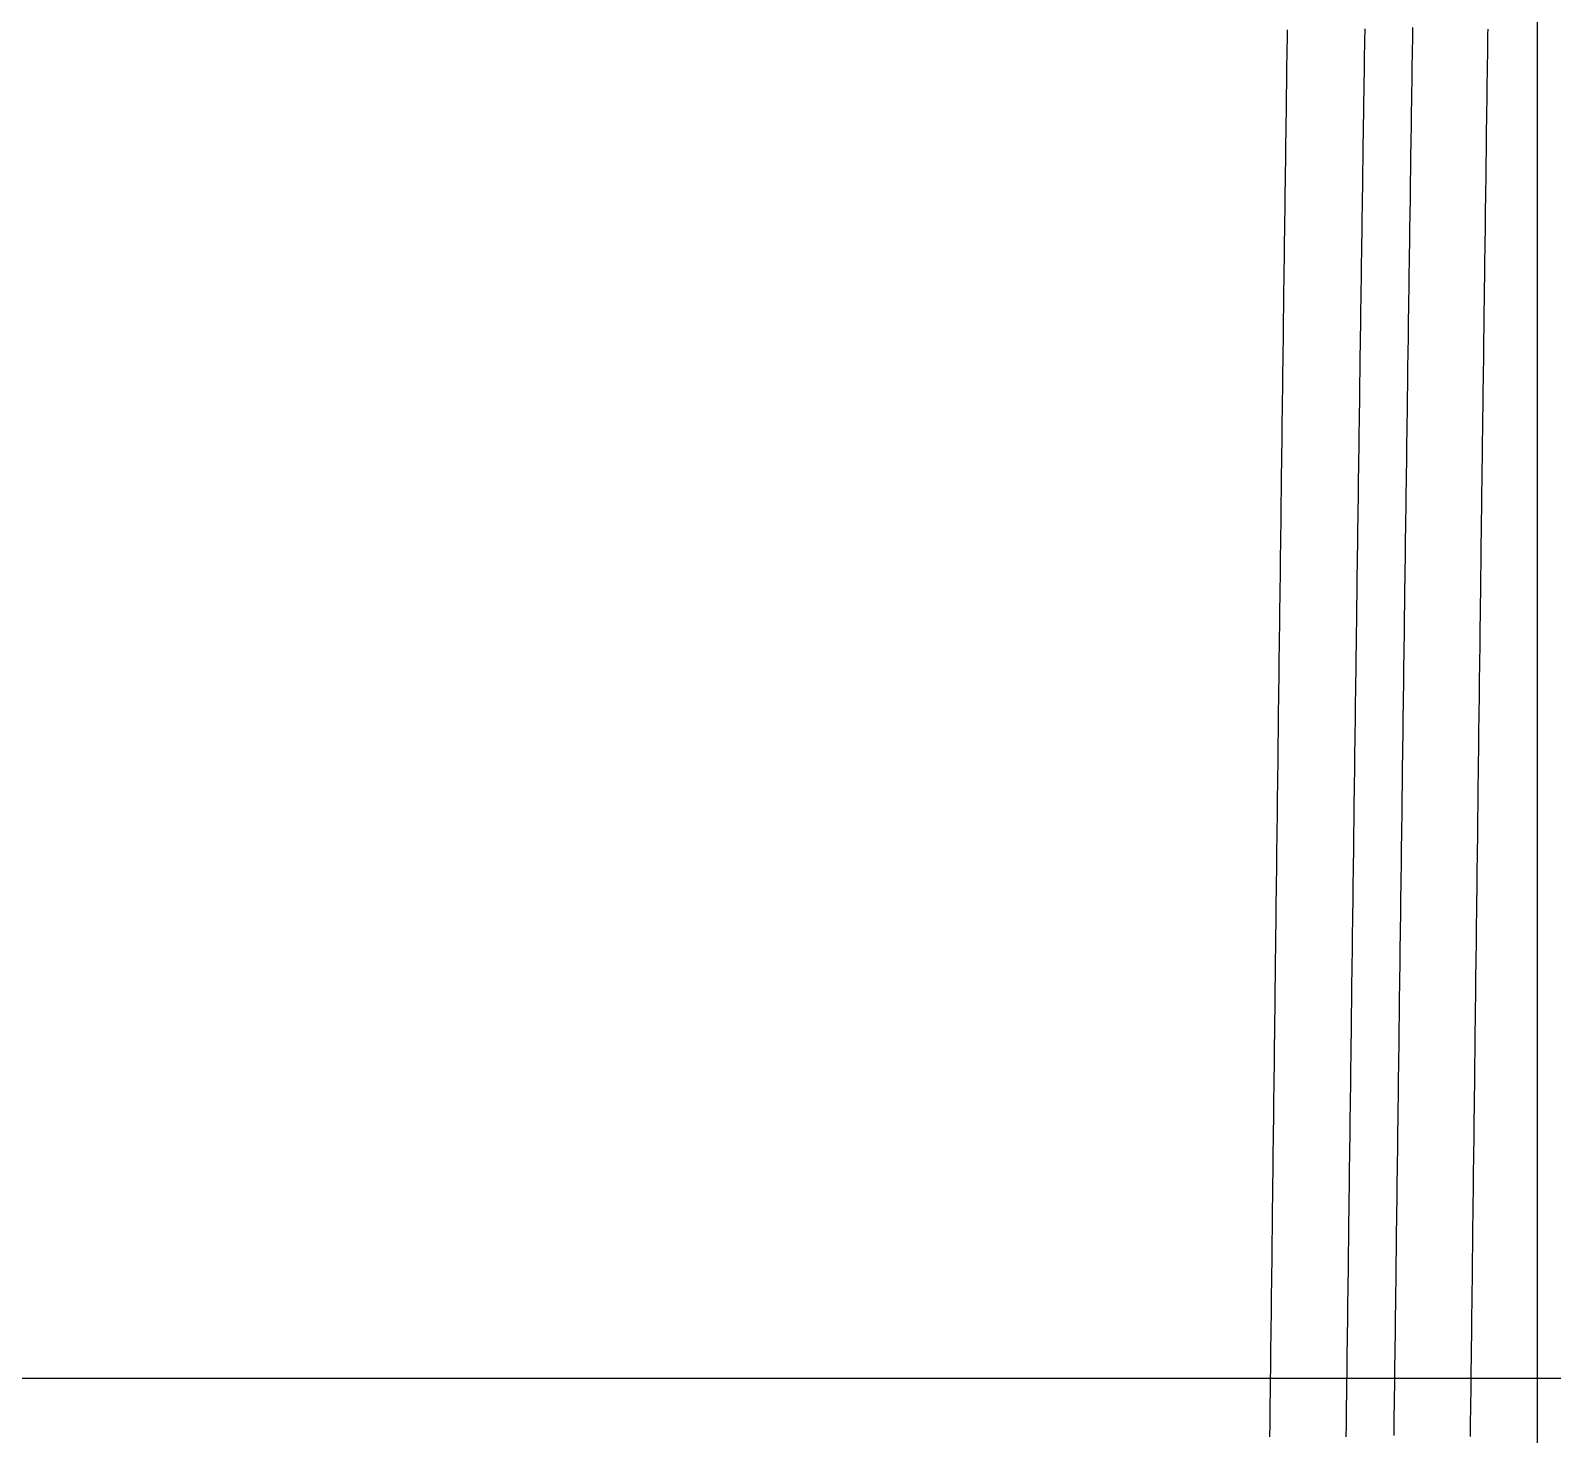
# Model space of a CAD drawing. Header units: millimetres. Extents: x 0 to 3800, y -67 to 2530.
# Drawn here: x 3271.89 to 3283.58, y 892.37 to 903.16 of the extents above; entities that cross this region are included whole.
import ezdxf
from ezdxf.lldxf.tags import DXFTag

# ---------------------------------------------------------------- set-up
doc = ezdxf.new("R2010")
doc.units = ezdxf.units.MM
doc.layers.add('내부선 및 부속', color=4, linetype='Continuous')
doc.layers.add('중심선', color=1, linetype='DASHED')
tags = doc.linetypes.add('DASHDOT', pattern=[70, 31, -13, 13, -13]).pattern_tags.tags
tags[10:11] = [DXFTag(74, 4), DXFTag(75, 0), DXFTag(340, '0'), DXFTag(46, 0.0), DXFTag(50, 0.0), DXFTag(44, 0.0), DXFTag(45, 0.0)]
tags[8:9] = [DXFTag(74, 4), DXFTag(75, 0), DXFTag(340, '0'), DXFTag(46, 0.0), DXFTag(50, 0.0), DXFTag(44, 0.0), DXFTag(45, 0.0)]
tags[6:7] = [DXFTag(74, 4), DXFTag(75, 0), DXFTag(340, '0'), DXFTag(46, 0.0), DXFTag(50, 0.0), DXFTag(44, 0.0), DXFTag(45, 0.0)]
tags[4:5] = [DXFTag(74, 4), DXFTag(75, 0), DXFTag(340, '0'), DXFTag(46, 0.0), DXFTag(50, 0.0), DXFTag(44, 0.0), DXFTag(45, 0.0)]
tags = doc.linetypes.add('DASHED', pattern=[25.72, 12.86, -12.86]).pattern_tags.tags
tags[6:7] = [DXFTag(74, 4), DXFTag(75, 0), DXFTag(340, '0'), DXFTag(46, 0.0), DXFTag(50, 0.0), DXFTag(44, 0.0), DXFTag(45, 0.0)]
tags[4:5] = [DXFTag(74, 4), DXFTag(75, 0), DXFTag(340, '0'), DXFTag(46, 0.0), DXFTag(50, 0.0), DXFTag(44, 0.0), DXFTag(45, 0.0)]

msp = doc.modelspace()

# ---------------------------------------------------------------- linework, layer by layer
at = {"layer": '내부선 및 부속', "linetype": 'Continuous'}
msp.add_line((3283.461, 871.903), (3283.461, 913.701), dxfattribs=at)
at = {"layer": '내부선 및 부속', "linetype": 'Continuous', "flags": 128}
for points in [[(3281.538, 903.16), (3281.537, 903.129), (3281.537, 903.097), (3281.537, 903.066), (3281.536, 903.035), (3281.536, 903.003), (3281.535, 902.972), (3281.535, 902.941), (3281.534, 902.909), (3281.534, 902.878), (3281.534, 902.847), (3281.533, 902.815), (3281.533, 902.784), (3281.532, 902.753), (3281.532, 902.721), (3281.531, 902.69), (3281.531, 902.659), (3281.531, 902.627), (3281.53, 902.596), (3281.53, 902.565), (3281.529, 902.534), (3281.529, 902.502), (3281.528, 902.471), (3281.528, 902.44), (3281.528, 902.408), (3281.527, 902.377), (3281.527, 902.346), (3281.526, 902.314), (3281.526, 902.283), (3281.525, 902.252), (3281.525, 902.22), (3281.525, 902.189), (3281.524, 902.158), (3281.524, 902.126), (3281.523, 902.095), (3281.523, 902.064), (3281.522, 902.032), (3281.522, 902.001), (3281.522, 901.97), (3281.521, 901.938), (3281.521, 901.907), (3281.52, 901.876), (3281.52, 901.844), (3281.52, 901.813), (3281.519, 901.782), (3281.519, 901.75), (3281.518, 901.719), (3281.518, 901.688), (3281.518, 901.656), (3281.517, 901.625), (3281.517, 901.594), (3281.516, 901.562), (3281.516, 901.531), (3281.515, 901.5), (3281.515, 901.468), (3281.515, 901.437), (3281.514, 901.406), (3281.514, 901.374), (3281.513, 901.343), (3281.513, 901.312), (3281.513, 901.281), (3281.512, 901.249), (3281.512, 901.218), (3281.511, 901.187), (3281.511, 901.155), (3281.511, 901.124), (3281.51, 901.093), (3281.51, 901.061), (3281.509, 901.03), (3281.509, 900.999), (3281.508, 900.967), (3281.508, 900.936), (3281.508, 900.905), (3281.507, 900.873), (3281.507, 900.842), (3281.506, 900.811), (3281.506, 900.811), (3281.506, 900.779), (3281.506, 900.748), (3281.505, 900.717), (3281.505, 900.685), (3281.504, 900.654), (3281.504, 900.623), (3281.504, 900.591), (3281.503, 900.56), (3281.503, 900.529), (3281.502, 900.497), (3281.502, 900.466), (3281.502, 900.435), (3281.501, 900.403), (3281.501, 900.372), (3281.5, 900.341), (3281.5, 900.309), (3281.5, 900.278), (3281.499, 900.247), (3281.499, 900.215), (3281.498, 900.184), (3281.498, 900.153), (3281.498, 900.121), (3281.497, 900.09), (3281.497, 900.059), (3281.496, 900.027), (3281.496, 899.996), (3281.496, 899.965), (3281.495, 899.934), (3281.495, 899.902), (3281.494, 899.871), (3281.494, 899.84), (3281.494, 899.808), (3281.493, 899.777), (3281.493, 899.746), (3281.492, 899.714), (3281.492, 899.683), (3281.492, 899.652), (3281.491, 899.62), (3281.491, 899.589), (3281.49, 899.558), (3281.49, 899.526), (3281.49, 899.495), (3281.489, 899.464), (3281.489, 899.432), (3281.488, 899.401), (3281.488, 899.37), (3281.488, 899.338), (3281.487, 899.307), (3281.487, 899.276), (3281.486, 899.244), (3281.486, 899.213), (3281.486, 899.182), (3281.485, 899.15), (3281.485, 899.119), (3281.484, 899.088), (3281.484, 899.056), (3281.484, 899.025), (3281.483, 898.994), (3281.483, 898.962), (3281.483, 898.931), (3281.482, 898.9), (3281.482, 898.868), (3281.481, 898.837), (3281.481, 898.806), (3281.481, 898.774), (3281.48, 898.743), (3281.48, 898.712), (3281.479, 898.68), (3281.479, 898.649), (3281.479, 898.618), (3281.478, 898.587), (3281.478, 898.555), (3281.477, 898.524), (3281.477, 898.493), (3281.477, 898.461), (3281.476, 898.43), (3281.476, 898.399), (3281.475, 898.367), (3281.475, 898.336), (3281.475, 898.305), (3281.474, 898.273), (3281.474, 898.242), (3281.474, 898.211), (3281.473, 898.179), (3281.473, 898.148), (3281.472, 898.117), (3281.472, 898.085), (3281.472, 898.054), (3281.471, 898.023), (3281.471, 897.991), (3281.47, 897.96), (3281.47, 897.929), (3281.47, 897.897), (3281.469, 897.866), (3281.469, 897.835), (3281.469, 897.803), (3281.468, 897.772), (3281.468, 897.741), (3281.467, 897.709), (3281.467, 897.678), (3281.467, 897.678), (3281.467, 897.647), (3281.466, 897.615), (3281.466, 897.584), (3281.465, 897.553), (3281.465, 897.521), (3281.465, 897.49), (3281.464, 897.459), (3281.464, 897.427), (3281.464, 897.396), (3281.463, 897.365), (3281.463, 897.333), (3281.462, 897.302), (3281.462, 897.271), (3281.462, 897.239), (3281.461, 897.208), (3281.461, 897.177), (3281.46, 897.146), (3281.46, 897.114), (3281.46, 897.083), (3281.459, 897.052), (3281.459, 897.02), (3281.459, 896.989), (3281.458, 896.958), (3281.458, 896.926), (3281.457, 896.895), (3281.457, 896.864), (3281.457, 896.832), (3281.456, 896.801), (3281.456, 896.77), (3281.456, 896.738), (3281.455, 896.707), (3281.455, 896.676), (3281.454, 896.644), (3281.454, 896.613), (3281.454, 896.582), (3281.453, 896.55), (3281.453, 896.519), (3281.452, 896.488), (3281.452, 896.456), (3281.452, 896.425), (3281.451, 896.394), (3281.451, 896.362), (3281.451, 896.331), (3281.45, 896.3), (3281.45, 896.268), (3281.449, 896.237), (3281.449, 896.206), (3281.449, 896.174), (3281.448, 896.143), (3281.448, 896.112), (3281.448, 896.08), (3281.447, 896.049), (3281.447, 896.018), (3281.446, 895.986), (3281.446, 895.955), (3281.446, 895.924), (3281.445, 895.892), (3281.445, 895.861), (3281.444, 895.83), (3281.444, 895.799), (3281.444, 895.767), (3281.443, 895.736), (3281.443, 895.705), (3281.443, 895.673), (3281.442, 895.642), (3281.442, 895.611), (3281.441, 895.579), (3281.441, 895.548), (3281.441, 895.517), (3281.44, 895.485), (3281.44, 895.454), (3281.44, 895.423), (3281.439, 895.391), (3281.439, 895.36), (3281.438, 895.329), (3281.438, 895.297), (3281.438, 895.266), (3281.437, 895.235), (3281.437, 895.203), (3281.437, 895.172), (3281.436, 895.141), (3281.436, 895.109), (3281.435, 895.078), (3281.435, 895.047), (3281.435, 895.015), (3281.434, 894.984), (3281.434, 894.953), (3281.434, 894.921), (3281.433, 894.89), (3281.433, 894.859), (3281.432, 894.827), (3281.432, 894.796), (3281.432, 894.765), (3281.431, 894.733), (3281.431, 894.702), (3281.431, 894.671), (3281.43, 894.639), (3281.43, 894.608), (3281.429, 894.577), (3281.429, 894.545), (3281.429, 894.545), (3281.429, 894.514), (3281.428, 894.483), (3281.428, 894.452), (3281.428, 894.42), (3281.427, 894.389), (3281.427, 894.358), (3281.426, 894.326), (3281.426, 894.295), (3281.426, 894.264), (3281.425, 894.232), (3281.425, 894.201), (3281.425, 894.17), (3281.424, 894.138), (3281.424, 894.107), (3281.423, 894.076), (3281.423, 894.044), (3281.423, 894.013), (3281.422, 893.982), (3281.422, 893.95), (3281.422, 893.919), (3281.421, 893.888), (3281.421, 893.856), (3281.42, 893.825), (3281.42, 893.794), (3281.42, 893.762), (3281.419, 893.731), (3281.419, 893.7), (3281.419, 893.668), (3281.418, 893.637), (3281.418, 893.606), (3281.417, 893.574), (3281.417, 893.543), (3281.417, 893.512), (3281.416, 893.48), (3281.416, 893.449), (3281.416, 893.418), (3281.415, 893.386), (3281.415, 893.355), (3281.414, 893.324), (3281.414, 893.292), (3281.414, 893.261), (3281.413, 893.23), (3281.413, 893.198), (3281.413, 893.167), (3281.412, 893.136), (3281.412, 893.104), (3281.411, 893.073), (3281.411, 893.042), (3281.411, 893.011), (3281.41, 892.979), (3281.41, 892.948), (3281.41, 892.917), (3281.409, 892.885), (3281.409, 892.854), (3281.408, 892.823), (3281.408, 892.791), (3281.408, 892.76), (3281.407, 892.729), (3281.407, 892.697), (3281.407, 892.666), (3281.406, 892.635), (3281.406, 892.603), (3281.405, 892.572), (3281.405, 892.541), (3281.405, 892.509), (3281.404, 892.478), (3281.404, 892.447), (3281.404, 892.415), (3281.403, 892.384), (3281.403, 892.353)], [(3282.133, 903.167), (3282.133, 903.137), (3282.132, 903.107), (3282.132, 903.078), (3282.131, 903.048), (3282.131, 903.019), (3282.13, 902.989), (3282.13, 902.96), (3282.129, 902.93), (3282.129, 902.901), (3282.129, 902.871), (3282.128, 902.842), (3282.128, 902.812), (3282.127, 902.783), (3282.127, 902.753), (3282.126, 902.723), (3282.126, 902.694), (3282.126, 902.664), (3282.125, 902.635), (3282.125, 902.605), (3282.124, 902.576), (3282.124, 902.546), (3282.123, 902.517), (3282.123, 902.487), (3282.122, 902.458), (3282.122, 902.428), (3282.122, 902.398), (3282.121, 902.369), (3282.121, 902.339), (3282.12, 902.31), (3282.12, 902.28), (3282.119, 902.251), (3282.119, 902.221), (3282.119, 902.192), (3282.118, 902.162), (3282.118, 902.133), (3282.117, 902.103), (3282.117, 902.073), (3282.116, 902.044), (3282.116, 902.014), (3282.116, 901.985), (3282.115, 901.955), (3282.115, 901.926), (3282.114, 901.896), (3282.114, 901.867), (3282.114, 901.837), (3282.113, 901.808), (3282.113, 901.778), (3282.112, 901.748), (3282.112, 901.719), (3282.111, 901.689), (3282.111, 901.66), (3282.111, 901.63), (3282.11, 901.601), (3282.11, 901.571), (3282.109, 901.542), (3282.109, 901.512), (3282.108, 901.483), (3282.108, 901.453), (3282.108, 901.424), (3282.107, 901.394), (3282.107, 901.364), (3282.106, 901.335), (3282.106, 901.305), (3282.106, 901.276), (3282.105, 901.246), (3282.105, 901.217), (3282.104, 901.187), (3282.104, 901.158), (3282.103, 901.128), (3282.103, 901.099), (3282.103, 901.069), (3282.102, 901.039), (3282.102, 901.01), (3282.101, 900.98), (3282.101, 900.951), (3282.101, 900.921), (3282.1, 900.892), (3282.1, 900.862), (3282.099, 900.833), (3282.099, 900.803), (3282.099, 900.774), (3282.098, 900.744), (3282.098, 900.714), (3282.097, 900.685), (3282.097, 900.655), (3282.096, 900.626), (3282.096, 900.596), (3282.096, 900.567), (3282.095, 900.537), (3282.095, 900.508), (3282.094, 900.478), (3282.094, 900.449), (3282.094, 900.419), (3282.093, 900.39), (3282.093, 900.36), (3282.093, 900.36), (3282.092, 900.33), (3282.092, 900.301), (3282.092, 900.271), (3282.091, 900.242), (3282.091, 900.212), (3282.09, 900.183), (3282.09, 900.153), (3282.09, 900.124), (3282.089, 900.094), (3282.089, 900.065), (3282.088, 900.035), (3282.088, 900.005), (3282.088, 899.976), (3282.087, 899.946), (3282.087, 899.917), (3282.086, 899.887), (3282.086, 899.858), (3282.086, 899.828), (3282.085, 899.799), (3282.085, 899.769), (3282.084, 899.74), (3282.084, 899.71), (3282.084, 899.68), (3282.083, 899.651), (3282.083, 899.621), (3282.082, 899.592), (3282.082, 899.562), (3282.082, 899.533), (3282.081, 899.503), (3282.081, 899.474), (3282.08, 899.444), (3282.08, 899.415), (3282.08, 899.385), (3282.079, 899.355), (3282.079, 899.326), (3282.078, 899.296), (3282.078, 899.267), (3282.078, 899.237), (3282.077, 899.208), (3282.077, 899.178), (3282.076, 899.149), (3282.076, 899.119), (3282.076, 899.09), (3282.075, 899.06), (3282.075, 899.031), (3282.074, 899.001), (3282.074, 898.971), (3282.074, 898.942), (3282.073, 898.912), (3282.073, 898.883), (3282.072, 898.853), (3282.072, 898.824), (3282.072, 898.794), (3282.071, 898.765), (3282.071, 898.735), (3282.07, 898.706), (3282.07, 898.676), (3282.07, 898.646), (3282.069, 898.617), (3282.069, 898.587), (3282.068, 898.558), (3282.068, 898.528), (3282.068, 898.499), (3282.067, 898.469), (3282.067, 898.44), (3282.067, 898.41), (3282.066, 898.381), (3282.066, 898.351), (3282.065, 898.321), (3282.065, 898.292), (3282.065, 898.262), (3282.064, 898.233), (3282.064, 898.203), (3282.063, 898.174), (3282.063, 898.144), (3282.063, 898.115), (3282.062, 898.085), (3282.062, 898.056), (3282.061, 898.026), (3282.061, 897.996), (3282.061, 897.967), (3282.06, 897.937), (3282.06, 897.908), (3282.06, 897.878), (3282.059, 897.849), (3282.059, 897.819), (3282.058, 897.79), (3282.058, 897.76), (3282.058, 897.731), (3282.057, 897.701), (3282.057, 897.671), (3282.056, 897.642), (3282.056, 897.612), (3282.056, 897.583), (3282.055, 897.553), (3282.055, 897.524), (3282.054, 897.494), (3282.054, 897.465), (3282.054, 897.435), (3282.053, 897.406), (3282.053, 897.406), (3282.053, 897.376), (3282.053, 897.347), (3282.052, 897.317), (3282.052, 897.287), (3282.051, 897.258), (3282.051, 897.228), (3282.051, 897.199), (3282.05, 897.169), (3282.05, 897.14), (3282.05, 897.11), (3282.049, 897.081), (3282.049, 897.051), (3282.048, 897.022), (3282.048, 896.992), (3282.048, 896.962), (3282.047, 896.933), (3282.047, 896.903), (3282.046, 896.874), (3282.046, 896.844), (3282.046, 896.815), (3282.045, 896.785), (3282.045, 896.756), (3282.045, 896.726), (3282.044, 896.697), (3282.044, 896.667), (3282.043, 896.637), (3282.043, 896.608), (3282.043, 896.578), (3282.042, 896.549), (3282.042, 896.519), (3282.041, 896.49), (3282.041, 896.46), (3282.041, 896.431), (3282.04, 896.401), (3282.04, 896.372), (3282.04, 896.342), (3282.039, 896.312), (3282.039, 896.283), (3282.038, 896.253), (3282.038, 896.224), (3282.038, 896.194), (3282.037, 896.165), (3282.037, 896.135), (3282.037, 896.106), (3282.036, 896.076), (3282.036, 896.047), (3282.035, 896.017), (3282.035, 895.987), (3282.035, 895.958), (3282.034, 895.928), (3282.034, 895.899), (3282.033, 895.869), (3282.033, 895.84), (3282.033, 895.81), (3282.032, 895.781), (3282.032, 895.751), (3282.032, 895.722), (3282.031, 895.692), (3282.031, 895.663), (3282.03, 895.633), (3282.03, 895.603), (3282.03, 895.574), (3282.029, 895.544), (3282.029, 895.515), (3282.029, 895.485), (3282.028, 895.456), (3282.028, 895.426), (3282.027, 895.397), (3282.027, 895.367), (3282.027, 895.338), (3282.026, 895.308), (3282.026, 895.278), (3282.026, 895.249), (3282.025, 895.219), (3282.025, 895.19), (3282.024, 895.16), (3282.024, 895.131), (3282.024, 895.101), (3282.023, 895.072), (3282.023, 895.042), (3282.023, 895.013), (3282.022, 894.983), (3282.022, 894.953), (3282.021, 894.924), (3282.021, 894.894), (3282.021, 894.865), (3282.02, 894.835), (3282.02, 894.806), (3282.02, 894.776), (3282.019, 894.747), (3282.019, 894.717), (3282.018, 894.688), (3282.018, 894.658), (3282.018, 894.628), (3282.017, 894.599), (3282.017, 894.569), (3282.017, 894.54), (3282.016, 894.51), (3282.016, 894.481), (3282.015, 894.451), (3282.015, 894.451), (3282.015, 894.422), (3282.015, 894.392), (3282.014, 894.363), (3282.014, 894.333), (3282.014, 894.303), (3282.013, 894.274), (3282.013, 894.244), (3282.012, 894.215), (3282.012, 894.185), (3282.012, 894.156), (3282.011, 894.126), (3282.011, 894.097), (3282.011, 894.067), (3282.01, 894.038), (3282.01, 894.008), (3282.009, 893.979), (3282.009, 893.949), (3282.009, 893.919), (3282.008, 893.89), (3282.008, 893.86), (3282.008, 893.831), (3282.007, 893.801), (3282.007, 893.772), (3282.006, 893.742), (3282.006, 893.713), (3282.006, 893.683), (3282.005, 893.654), (3282.005, 893.624), (3282.005, 893.594), (3282.004, 893.565), (3282.004, 893.535), (3282.003, 893.506), (3282.003, 893.476), (3282.003, 893.447), (3282.002, 893.417), (3282.002, 893.388), (3282.002, 893.358), (3282.001, 893.329), (3282.001, 893.299), (3282, 893.269), (3282, 893.24), (3282, 893.21), (3281.999, 893.181), (3281.999, 893.151), (3281.999, 893.122), (3281.998, 893.092), (3281.998, 893.063), (3281.997, 893.033), (3281.997, 893.004), (3281.997, 892.974), (3281.996, 892.944), (3281.996, 892.915), (3281.996, 892.885), (3281.995, 892.856), (3281.995, 892.826), (3281.994, 892.797), (3281.994, 892.767), (3281.994, 892.738), (3281.993, 892.708), (3281.993, 892.679), (3281.993, 892.649), (3281.992, 892.619), (3281.992, 892.59), (3281.991, 892.56), (3281.991, 892.531), (3281.991, 892.501), (3281.99, 892.472), (3281.99, 892.442), (3281.99, 892.413), (3281.989, 892.383), (3281.989, 892.354)], [(3282.5, 903.178), (3282.5, 903.149), (3282.5, 903.119), (3282.499, 903.09), (3282.499, 903.06), (3282.498, 903.031), (3282.498, 903.001), (3282.497, 902.972), (3282.497, 902.942), (3282.496, 902.913), (3282.496, 902.883), (3282.496, 902.853), (3282.495, 902.824), (3282.495, 902.794), (3282.494, 902.765), (3282.494, 902.735), (3282.493, 902.706), (3282.493, 902.676), (3282.493, 902.647), (3282.492, 902.617), (3282.492, 902.588), (3282.491, 902.558), (3282.491, 902.528), (3282.49, 902.499), (3282.49, 902.469), (3282.489, 902.44), (3282.489, 902.41), (3282.489, 902.381), (3282.488, 902.351), (3282.488, 902.322), (3282.487, 902.292), (3282.487, 902.263), (3282.486, 902.233), (3282.486, 902.203), (3282.486, 902.174), (3282.485, 902.144), (3282.485, 902.115), (3282.484, 902.085), (3282.484, 902.056), (3282.483, 902.026), (3282.483, 901.997), (3282.483, 901.967), (3282.482, 901.938), (3282.482, 901.908), (3282.481, 901.879), (3282.481, 901.849), (3282.481, 901.819), (3282.48, 901.79), (3282.48, 901.76), (3282.479, 901.731), (3282.479, 901.701), (3282.478, 901.672), (3282.478, 901.642), (3282.478, 901.613), (3282.477, 901.583), (3282.477, 901.554), (3282.476, 901.524), (3282.476, 901.494), (3282.475, 901.465), (3282.475, 901.435), (3282.475, 901.406), (3282.474, 901.376), (3282.474, 901.347), (3282.473, 901.317), (3282.473, 901.288), (3282.473, 901.258), (3282.472, 901.229), (3282.472, 901.199), (3282.471, 901.169), (3282.471, 901.14), (3282.47, 901.11), (3282.47, 901.081), (3282.47, 901.051), (3282.469, 901.022), (3282.469, 900.992), (3282.468, 900.963), (3282.468, 900.933), (3282.468, 900.904), (3282.467, 900.874), (3282.467, 900.845), (3282.466, 900.815), (3282.466, 900.785), (3282.466, 900.756), (3282.465, 900.726), (3282.465, 900.697), (3282.464, 900.667), (3282.464, 900.638), (3282.463, 900.608), (3282.463, 900.579), (3282.463, 900.549), (3282.462, 900.52), (3282.462, 900.49), (3282.461, 900.46), (3282.461, 900.431), (3282.461, 900.401), (3282.46, 900.372), (3282.46, 900.342), (3282.46, 900.342), (3282.459, 900.313), (3282.459, 900.283), (3282.459, 900.254), (3282.458, 900.224), (3282.458, 900.195), (3282.457, 900.165), (3282.457, 900.135), (3282.457, 900.106), (3282.456, 900.076), (3282.456, 900.047), (3282.455, 900.017), (3282.455, 899.988), (3282.455, 899.958), (3282.454, 899.929), (3282.454, 899.899), (3282.453, 899.87), (3282.453, 899.84), (3282.453, 899.81), (3282.452, 899.781), (3282.452, 899.751), (3282.451, 899.722), (3282.451, 899.692), (3282.451, 899.663), (3282.45, 899.633), (3282.45, 899.604), (3282.449, 899.574), (3282.449, 899.545), (3282.449, 899.515), (3282.448, 899.486), (3282.448, 899.456), (3282.447, 899.426), (3282.447, 899.397), (3282.447, 899.367), (3282.446, 899.338), (3282.446, 899.308), (3282.445, 899.279), (3282.445, 899.249), (3282.445, 899.22), (3282.444, 899.19), (3282.444, 899.161), (3282.443, 899.131), (3282.443, 899.101), (3282.443, 899.072), (3282.442, 899.042), (3282.442, 899.013), (3282.441, 898.983), (3282.441, 898.954), (3282.441, 898.924), (3282.44, 898.895), (3282.44, 898.865), (3282.439, 898.836), (3282.439, 898.806), (3282.439, 898.776), (3282.438, 898.747), (3282.438, 898.717), (3282.437, 898.688), (3282.437, 898.658), (3282.437, 898.629), (3282.436, 898.599), (3282.436, 898.57), (3282.436, 898.54), (3282.435, 898.511), (3282.435, 898.481), (3282.434, 898.451), (3282.434, 898.422), (3282.434, 898.392), (3282.433, 898.363), (3282.433, 898.333), (3282.432, 898.304), (3282.432, 898.274), (3282.432, 898.245), (3282.431, 898.215), (3282.431, 898.186), (3282.43, 898.156), (3282.43, 898.126), (3282.43, 898.097), (3282.429, 898.067), (3282.429, 898.038), (3282.429, 898.008), (3282.428, 897.979), (3282.428, 897.949), (3282.427, 897.92), (3282.427, 897.89), (3282.427, 897.861), (3282.426, 897.831), (3282.426, 897.802), (3282.425, 897.772), (3282.425, 897.742), (3282.425, 897.713), (3282.424, 897.683), (3282.424, 897.654), (3282.423, 897.624), (3282.423, 897.595), (3282.423, 897.565), (3282.422, 897.536), (3282.422, 897.506), (3282.422, 897.477), (3282.421, 897.447), (3282.421, 897.417), (3282.42, 897.388), (3282.42, 897.388), (3282.42, 897.358), (3282.42, 897.329), (3282.419, 897.299), (3282.419, 897.27), (3282.418, 897.24), (3282.418, 897.211), (3282.418, 897.181), (3282.417, 897.152), (3282.417, 897.122), (3282.417, 897.092), (3282.416, 897.063), (3282.416, 897.033), (3282.415, 897.004), (3282.415, 896.974), (3282.415, 896.945), (3282.414, 896.915), (3282.414, 896.886), (3282.413, 896.856), (3282.413, 896.827), (3282.413, 896.797), (3282.412, 896.767), (3282.412, 896.738), (3282.412, 896.708), (3282.411, 896.679), (3282.411, 896.649), (3282.41, 896.62), (3282.41, 896.59), (3282.41, 896.561), (3282.409, 896.531), (3282.409, 896.502), (3282.409, 896.472), (3282.408, 896.443), (3282.408, 896.413), (3282.407, 896.383), (3282.407, 896.354), (3282.407, 896.324), (3282.406, 896.295), (3282.406, 896.265), (3282.405, 896.236), (3282.405, 896.206), (3282.405, 896.177), (3282.404, 896.147), (3282.404, 896.118), (3282.404, 896.088), (3282.403, 896.058), (3282.403, 896.029), (3282.402, 895.999), (3282.402, 895.97), (3282.402, 895.94), (3282.401, 895.911), (3282.401, 895.881), (3282.401, 895.852), (3282.4, 895.822), (3282.4, 895.793), (3282.399, 895.763), (3282.399, 895.733), (3282.399, 895.704), (3282.398, 895.674), (3282.398, 895.645), (3282.398, 895.615), (3282.397, 895.586), (3282.397, 895.556), (3282.396, 895.527), (3282.396, 895.497), (3282.396, 895.468), (3282.395, 895.438), (3282.395, 895.408), (3282.394, 895.379), (3282.394, 895.349), (3282.394, 895.32), (3282.393, 895.29), (3282.393, 895.261), (3282.393, 895.231), (3282.392, 895.202), (3282.392, 895.172), (3282.391, 895.143), (3282.391, 895.113), (3282.391, 895.083), (3282.39, 895.054), (3282.39, 895.024), (3282.39, 894.995), (3282.389, 894.965), (3282.389, 894.936), (3282.388, 894.906), (3282.388, 894.877), (3282.388, 894.847), (3282.387, 894.818), (3282.387, 894.788), (3282.387, 894.759), (3282.386, 894.729), (3282.386, 894.699), (3282.385, 894.67), (3282.385, 894.64), (3282.385, 894.611), (3282.384, 894.581), (3282.384, 894.552), (3282.384, 894.522), (3282.383, 894.493), (3282.383, 894.463), (3282.382, 894.434), (3282.382, 894.434), (3282.382, 894.404), (3282.382, 894.374), (3282.381, 894.345), (3282.381, 894.315), (3282.381, 894.286), (3282.38, 894.256), (3282.38, 894.227), (3282.379, 894.197), (3282.379, 894.168), (3282.379, 894.138), (3282.378, 894.109), (3282.378, 894.079), (3282.378, 894.049), (3282.377, 894.02), (3282.377, 893.99), (3282.376, 893.961), (3282.376, 893.931), (3282.376, 893.902), (3282.375, 893.872), (3282.375, 893.843), (3282.375, 893.813), (3282.374, 893.784), (3282.374, 893.754), (3282.373, 893.724), (3282.373, 893.695), (3282.373, 893.665), (3282.372, 893.636), (3282.372, 893.606), (3282.372, 893.577), (3282.371, 893.547), (3282.371, 893.518), (3282.37, 893.488), (3282.37, 893.459), (3282.37, 893.429), (3282.369, 893.399), (3282.369, 893.37), (3282.369, 893.34), (3282.368, 893.311), (3282.368, 893.281), (3282.367, 893.252), (3282.367, 893.222), (3282.367, 893.193), (3282.366, 893.163), (3282.366, 893.134), (3282.366, 893.104), (3282.365, 893.075), (3282.365, 893.045), (3282.364, 893.015), (3282.364, 892.986), (3282.364, 892.956), (3282.363, 892.927), (3282.363, 892.897), (3282.363, 892.868), (3282.362, 892.838), (3282.362, 892.809), (3282.361, 892.779), (3282.361, 892.75), (3282.361, 892.72), (3282.36, 892.69), (3282.36, 892.661), (3282.36, 892.631), (3282.359, 892.602), (3282.359, 892.572), (3282.358, 892.543), (3282.358, 892.513), (3282.358, 892.484), (3282.357, 892.454), (3282.357, 892.425), (3282.357, 892.395), (3282.356, 892.365)], [(3283.078, 903.166), (3283.077, 903.13), (3283.077, 903.094), (3283.076, 903.059), (3283.076, 903.023), (3283.075, 902.987), (3283.075, 902.952), (3283.074, 902.916), (3283.074, 902.88), (3283.073, 902.845), (3283.073, 902.809), (3283.072, 902.773), (3283.072, 902.738), (3283.071, 902.702), (3283.071, 902.666), (3283.07, 902.631), (3283.07, 902.631), (3283.07, 902.595), (3283.069, 902.559), (3283.069, 902.524), (3283.068, 902.488), (3283.068, 902.452), (3283.067, 902.417), (3283.067, 902.381), (3283.067, 902.345), (3283.066, 902.31), (3283.066, 902.274), (3283.065, 902.238), (3283.065, 902.203), (3283.064, 902.167), (3283.064, 902.131), (3283.063, 902.096), (3283.063, 902.06), (3283.062, 902.024), (3283.062, 901.988), (3283.061, 901.953), (3283.061, 901.917), (3283.06, 901.881), (3283.06, 901.846), (3283.059, 901.81), (3283.059, 901.774), (3283.058, 901.739), (3283.058, 901.703), (3283.057, 901.667), (3283.057, 901.632), (3283.057, 901.596), (3283.056, 901.56), (3283.056, 901.525), (3283.055, 901.489), (3283.055, 901.453), (3283.054, 901.418), (3283.054, 901.382), (3283.053, 901.346), (3283.053, 901.311), (3283.052, 901.275), (3283.052, 901.239), (3283.051, 901.204), (3283.051, 901.168), (3283.05, 901.132), (3283.05, 901.097), (3283.05, 901.061), (3283.049, 901.025), (3283.049, 900.99), (3283.048, 900.954), (3283.048, 900.918), (3283.047, 900.883), (3283.047, 900.847), (3283.046, 900.811), (3283.046, 900.776), (3283.045, 900.74), (3283.045, 900.704), (3283.044, 900.669), (3283.044, 900.633), (3283.044, 900.597), (3283.043, 900.562), (3283.043, 900.526), (3283.042, 900.49), (3283.042, 900.455), (3283.041, 900.419), (3283.041, 900.383), (3283.04, 900.348), (3283.04, 900.312), (3283.039, 900.276), (3283.039, 900.241), (3283.038, 900.205), (3283.038, 900.169), (3283.038, 900.134), (3283.037, 900.098), (3283.037, 900.062), (3283.036, 900.026), (3283.036, 899.991), (3283.035, 899.955), (3283.035, 899.919), (3283.034, 899.884), (3283.034, 899.848), (3283.033, 899.812), (3283.033, 899.777), (3283.033, 899.741), (3283.032, 899.705), (3283.032, 899.67), (3283.031, 899.634), (3283.031, 899.598), (3283.03, 899.563), (3283.03, 899.527), (3283.029, 899.491), (3283.029, 899.456), (3283.028, 899.42), (3283.028, 899.384), (3283.028, 899.349), (3283.027, 899.313), (3283.027, 899.277), (3283.026, 899.242), (3283.026, 899.206), (3283.025, 899.17), (3283.025, 899.135), (3283.024, 899.099), (3283.024, 899.063), (3283.024, 899.063), (3283.024, 899.028), (3283.023, 898.992), (3283.023, 898.956), (3283.022, 898.921), (3283.022, 898.885), (3283.021, 898.849), (3283.021, 898.814), (3283.02, 898.778), (3283.02, 898.742), (3283.02, 898.707), (3283.019, 898.671), (3283.019, 898.635), (3283.018, 898.6), (3283.018, 898.564), (3283.017, 898.528), (3283.017, 898.493), (3283.016, 898.457), (3283.016, 898.421), (3283.016, 898.386), (3283.015, 898.35), (3283.015, 898.314), (3283.014, 898.279), (3283.014, 898.243), (3283.013, 898.207), (3283.013, 898.171), (3283.012, 898.136), (3283.012, 898.1), (3283.012, 898.064), (3283.011, 898.029), (3283.011, 897.993), (3283.01, 897.957), (3283.01, 897.922), (3283.009, 897.886), (3283.009, 897.85), (3283.008, 897.815), (3283.008, 897.779), (3283.008, 897.743), (3283.007, 897.708), (3283.007, 897.672), (3283.006, 897.636), (3283.006, 897.601), (3283.005, 897.565), (3283.005, 897.529), (3283.005, 897.494), (3283.004, 897.458), (3283.004, 897.422), (3283.003, 897.387), (3283.003, 897.351), (3283.002, 897.315), (3283.002, 897.28), (3283.001, 897.244), (3283.001, 897.208), (3283.001, 897.173), (3283, 897.137), (3283, 897.101), (3282.999, 897.066), (3282.999, 897.03), (3282.998, 896.994), (3282.998, 896.959), (3282.998, 896.923), (3282.997, 896.887), (3282.997, 896.852), (3282.996, 896.816), (3282.996, 896.78), (3282.995, 896.745), (3282.995, 896.709), (3282.995, 896.673), (3282.994, 896.638), (3282.994, 896.602), (3282.993, 896.566), (3282.993, 896.531), (3282.992, 896.495), (3282.992, 896.459), (3282.992, 896.424), (3282.991, 896.388), (3282.991, 896.352), (3282.99, 896.316), (3282.99, 896.281), (3282.989, 896.245), (3282.989, 896.209), (3282.988, 896.174), (3282.988, 896.138), (3282.988, 896.102), (3282.987, 896.067), (3282.987, 896.031), (3282.986, 895.995), (3282.986, 895.96), (3282.985, 895.924), (3282.985, 895.888), (3282.985, 895.853), (3282.984, 895.817), (3282.984, 895.781), (3282.983, 895.746), (3282.983, 895.71), (3282.982, 895.674), (3282.982, 895.639), (3282.982, 895.603), (3282.981, 895.567), (3282.981, 895.532), (3282.98, 895.496), (3282.98, 895.496), (3282.98, 895.46), (3282.979, 895.425), (3282.979, 895.389), (3282.979, 895.353), (3282.978, 895.318), (3282.978, 895.282), (3282.977, 895.246), (3282.977, 895.211), (3282.976, 895.175), (3282.976, 895.139), (3282.976, 895.104), (3282.975, 895.068), (3282.975, 895.032), (3282.974, 894.997), (3282.974, 894.961), (3282.973, 894.925), (3282.973, 894.89), (3282.973, 894.854), (3282.972, 894.818), (3282.972, 894.783), (3282.971, 894.747), (3282.971, 894.711), (3282.97, 894.676), (3282.97, 894.64), (3282.97, 894.604), (3282.969, 894.569), (3282.969, 894.533), (3282.968, 894.497), (3282.968, 894.461), (3282.967, 894.426), (3282.967, 894.39), (3282.967, 894.354), (3282.966, 894.319), (3282.966, 894.283), (3282.965, 894.247), (3282.965, 894.212), (3282.964, 894.176), (3282.964, 894.14), (3282.964, 894.105), (3282.963, 894.069), (3282.963, 894.033), (3282.962, 893.998), (3282.962, 893.962), (3282.961, 893.926), (3282.961, 893.891), (3282.961, 893.855), (3282.96, 893.819), (3282.96, 893.784), (3282.959, 893.748), (3282.959, 893.712), (3282.958, 893.677), (3282.958, 893.641), (3282.958, 893.605), (3282.957, 893.57), (3282.957, 893.534), (3282.956, 893.498), (3282.956, 893.463), (3282.956, 893.427), (3282.955, 893.391), (3282.955, 893.356), (3282.954, 893.32), (3282.954, 893.284), (3282.953, 893.249), (3282.953, 893.213), (3282.953, 893.177), (3282.952, 893.142), (3282.952, 893.106), (3282.951, 893.07), (3282.951, 893.035), (3282.95, 892.999), (3282.95, 892.963), (3282.95, 892.928), (3282.949, 892.892), (3282.949, 892.856), (3282.948, 892.821), (3282.948, 892.785), (3282.947, 892.749), (3282.947, 892.713), (3282.947, 892.678), (3282.946, 892.642), (3282.946, 892.606), (3282.945, 892.571), (3282.945, 892.535), (3282.944, 892.499), (3282.944, 892.464), (3282.944, 892.428), (3282.943, 892.392), (3282.943, 892.357)]]:
    msp.add_lwpolyline(points, dxfattribs=at)
at = {"layer": '중심선', "linetype": 'DASHDOT'}
msp.add_line((3338.114, 892.802), (3192.116, 892.802), dxfattribs=at)

doc.saveas('drawing.dxf')
